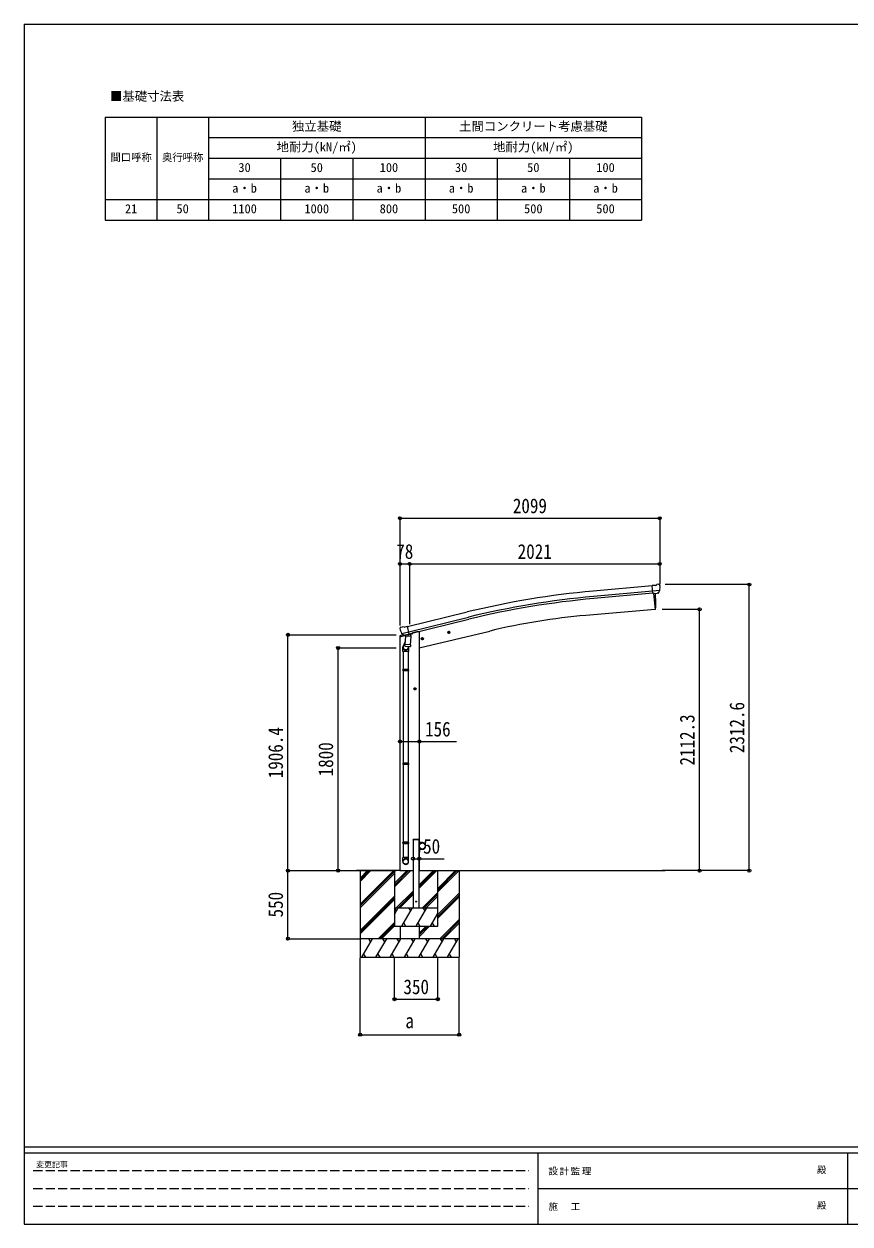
# Model space of a CAD drawing. Units: millimetres at full size, with parts at other scales. Extents: x -6988 to 7066, y -4877 to 4823.
# Drawn here: x -6988 to -314, y -4877 to 4823 of the extents above; entities that cross this region are included whole.
import ezdxf
from ezdxf.enums import TextEntityAlignment as Align

# ---------------------------------------------------------------- set-up
doc = ezdxf.new("R2010")
doc.units = ezdxf.units.MM
doc.header["$LTSCALE"] = 25
doc.header["$PDMODE"] = 32
doc.header["$PDSIZE"] = 25
doc.linetypes.add('DASHED3', pattern=[4, 3, -1])
for name, color, linetype, lineweight in [('0-0_0', 7, 'Continuous', 9), ('0-1_本体', 4, 'Continuous', 9), ('0-2_部品', 7, 'Continuous', 9), ('0-4_TABLE1', 3, 'Continuous', 9), ('0-5_DIM1', 3, 'Continuous', 9), ('0-A_寸法', 6, 'Continuous', 9), ('1-0_FRAME', 7, 'Continuous', 18), ('F-0_240', 7, 'Continuous', 9)]:
    doc.layers.add(name, color=color, linetype=linetype, lineweight=lineweight)
doc.styles.add('ＭＳ ゴシック', font='')
doc.styles.get('ＭＳ ゴシック').set_extended_font_data('MS Gothic')

msp = doc.modelspace()

# ---------------------------------------------------------------- linework, layer by layer
at = {"layer": '0-0_0'}
for p, q in [((-3949.88, -2021.05), (-4300.18, -2021.05)), ((-4272.13, -2021.05), (-4272.13, -2721.05)), ((-4272.13, -2292.56), (-4000.62, -2021.05)), ((-4272.13, -2080.42), (-4212.76, -2021.05)), ((-4272.13, -2094.57), (-4198.61, -2021.05)), ((-4272.13, -2108.71), (-4184.47, -2021.05)), ((-4272.13, -2306.7), (-3994.38, -2028.95)), ((-3994.38, -2021.05), (-3994.38, -2471.06)), ((-3994.38, -2123.4), (-3892.03, -2021.05)), ((-3994.38, -2137.54), (-3877.88, -2021.05)), ((-3994.38, -2151.69), (-3863.74, -2021.05)), ((-3950.38, -2021.05), (-3844.38, -2021.05)), ((-3794.38, -2021.05), (-1806.54, -2021.05)), ((-3794.38, -2163.82), (-3651.61, -2021.05)), ((-3794.38, -2149.68), (-3665.75, -2021.05)), ((-3794.38, -2135.54), (-3679.89, -2021.05)), ((-3644.38, -2471.06), (-3644.38, -2021.05)), ((-3644.38, -2192.57), (-3472.86, -2021.05)), ((-3644.38, -2164.28), (-3501.15, -2021.05)), ((-3644.38, -2178.43), (-3487, -2021.05)), ((-3472.13, -2021.05), (-3472.13, -2721.05)), ((-4272.13, -2320.84), (-3994.38, -2043.09)), ((-4272.13, -2504.69), (-3994.38, -2226.94)), ((-3979.9, -2321.06), (-3844.38, -2185.53)), ((-3965.76, -2321.06), (-3844.38, -2199.68)), ((-3951.61, -2321.06), (-3844.38, -2213.82)), ((-3767.76, -2321.06), (-3644.38, -2197.67)), ((-3753.62, -2321.06), (-3644.38, -2211.81)), ((-3739.48, -2321.06), (-3644.38, -2225.95)), ((-3644.38, -2376.41), (-3472.13, -2204.17)), ((-3644.38, -2390.56), (-3472.13, -2218.31)), ((-4272.13, -2518.83), (-3994.38, -2241.08)), ((-4272.13, -2532.97), (-3994.38, -2255.22)), ((-3994.38, -2374.17), (-3963.71, -2321.05)), ((-3994.38, -2321.06), (-3644.38, -2321.06)), ((-3978.71, -2347.04), (-3993.71, -2321.06)), ((-3934.84, -2471.05), (-3848.24, -2321.05)), ((-3863.24, -2347.04), (-3878.24, -2321.06)), ((-3819.37, -2471.05), (-3732.77, -2321.06)), ((-3747.77, -2347.04), (-3762.77, -2321.05)), ((-3644.38, -2404.7), (-3472.13, -2232.45)), ((-3703.9, -2471.05), (-3644.38, -2367.95)), ((-3626.88, -2571.05), (-3472.13, -2416.3)), ((-4126.36, -2571.05), (-3994.38, -2439.07)), ((-4112.22, -2571.05), (-3994.38, -2453.21)), ((-4098.08, -2571.05), (-3994.38, -2467.35)), ((-3994.38, -2471.06), (-3644.38, -2471.06)), ((-3949.88, -2471.06), (-3949.88, -2571.05)), ((-3919.84, -2445.08), (-3904.84, -2471.05)), ((-3804.37, -2445.07), (-3789.37, -2471.05)), ((-3794.38, -2471.06), (-3794.38, -2571.05)), ((-3794.38, -2526.41), (-3739.02, -2471.06)), ((-3794.38, -2540.56), (-3724.87, -2471.06)), ((-3794.38, -2554.7), (-3710.73, -2471.06)), ((-3688.9, -2445.07), (-3673.9, -2471.05)), ((-3612.74, -2571.05), (-3472.13, -2430.44)), ((-3598.6, -2571.05), (-3472.13, -2444.58)), ((-3472.13, -2571.05), (-4272.13, -2571.05)), ((-4259.42, -2721.05), (-4172.82, -2571.05)), ((-4187.82, -2597.04), (-4202.82, -2571.05)), ((-4143.95, -2721.05), (-4057.35, -2571.05)), ((-4072.35, -2597.04), (-4087.35, -2571.05)), ((-4028.48, -2721.05), (-3941.88, -2571.05)), ((-3956.88, -2597.04), (-3971.88, -2571.05)), ((-3913.01, -2721.05), (-3826.41, -2571.05)), ((-3841.41, -2597.04), (-3856.41, -2571.05)), ((-3797.54, -2721.05), (-3710.94, -2571.05)), ((-3725.94, -2597.04), (-3740.94, -2571.05)), ((-3682.07, -2721.05), (-3595.47, -2571.05)), ((-3625.47, -2571.05), (-3610.47, -2597.04)), ((-3566.6, -2721.05), (-3480, -2571.05)), ((-3510, -2571.05), (-3495, -2597.04)), ((-4244.42, -2695.07), (-4229.42, -2721.05)), ((-4128.95, -2695.07), (-4113.95, -2721.05)), ((-4013.48, -2695.07), (-3998.48, -2721.05)), ((-3898.01, -2695.07), (-3883.01, -2721.05)), ((-3782.54, -2695.08), (-3767.54, -2721.05)), ((-3667.07, -2695.08), (-3652.07, -2721.05)), ((-3551.6, -2695.08), (-3536.6, -2721.05)), ((-4272.13, -2721.05), (-3472.13, -2721.05))]:
    msp.add_line(p, q, dxfattribs=at)
at = {"layer": '0-1_本体'}
for p, q in [((-1913.06, 281.29), (-2389.99, 238.24)), ((-1909.35, 238.45), (-2386.13, 195.46)), ((-1907.82, 221.48), (-2384.6, 178.48)), ((-1900.67, 218.85), (-1889.51, 91.24)), ((-3889.85, -47.47), (-3406.93, 69.84)), ((-3879.83, -89.23), (-3396.79, 28.1)), ((-3875.85, -105.8), (-3392.76, 11.53)), ((-1889.51, 91.24), (-2447.38, 42.44)), ((-3794.48, -221.08), (-3223.01, -83.88)), ((-3794.13, -91.42), (-3794.13, -2020.8)), ((-3950.13, -131.01), (-3950.13, -2021.3))]:
    msp.add_line(p, q, dxfattribs=at)
msp.add_lwpolyline([(-3794.13, -91.42), (-3814.13, -91.42), (-3847.63, -99.47)], dxfattribs=at)
for centre, radius, start, end in [((-1765.39, -6688.21), 6954.55, 95.15276, 103.65276), ((-1765.39, -6688.21), 6911.6, 95.15276, 103.65276), ((-1765.39, -6688.21), 6894.55, 95.15276, 103.65276), ((-1985.27, -5239.44), 5302.05, 95, 103.5)]:
    msp.add_arc(centre, radius, start, end, dxfattribs=at)
at = {"layer": '0-2_部品'}
for p, q in [((-1886.63, 285.23), (-1874.91, 292)), ((-1860.01, 293.59), (-1873.67, 292.39)), ((-1850.87, 287.83), (-1856.36, 292.44)), ((-1886.63, 285.23), (-1913.2, 282.91)), ((-1907.54, 218.25), (-1913.2, 282.91)), ((-1850.34, 242.95), (-1909.25, 237.79)), ((-1897.58, 219.12), (-1907.54, 218.25)), ((-1900.67, 218.85), (-1889.51, 91.25)), ((-1863.97, 222.06), (-1871.68, 221.39)), ((-1861.59, 223.46), (-1850.65, 242.4)), ((-1849.81, 285.79), (-1849.69, 284.45)), ((-1889.51, 91.25), (-1887.45, 91.5)), ((-3951.32, -62.99), (-3951.05, -64.14)), ((-3947.1, -54.42), (-3950.96, -60.71)), ((-3944.01, -52.17), (-3930.83, -49)), ((-3937.27, -103.3), (-3879.76, -89.49)), ((-3916.27, -51.68), (-3929.53, -48.98)), ((-3916.27, -51.68), (-3890.34, -45.45)), ((-3565.64, -97.24), (-3546.2, -92.57)), ((-3561.09, -89.46), (-3563.22, -96.65)), ((-3553.79, -87.71), (-3561.09, -89.46)), ((-3553.59, -104.63), (-3558.25, -85.18)), ((-3548.62, -93.15), (-3553.79, -87.71)), ((-3550.75, -100.35), (-3548.62, -93.15)), ((-3952.45, -131.33), (-3909.75, -121.07)), ((-3952.45, -124.44), (-3952.45, -131.33)), ((-3923.94, -115.23), (-3950.15, -121.52)), ((-3920.42, -118.21), (-3936.79, -103.72)), ((-3908.82, -167.73), (-3923.52, -206.28)), ((-3917.71, -118.78), (-3910.19, -116.97)), ((-3916.87, -118.67), (-3915.34, -118.3)), ((-3915.34, -118.3), (-3878.64, -109.49)), ((-3913.5, -118.53), (-3913.56, -119.27)), ((-3912.8, -120.31), (-3886.99, -126.75)), ((-3911.41, -204.96), (-3910.54, -192.5)), ((-3905.88, -125.66), (-3910.56, -192.5)), ((-3864.87, -195.69), (-3910.56, -192.5)), ((-3860.19, -128.85), (-3905.88, -125.66)), ((-3904.11, -122.48), (-3904.34, -125.77)), ((-3884.59, -111.32), (-3885.61, -125.92)), ((-3878.64, -109.49), (-3877.11, -109.12)), ((-3875.55, -107.02), (-3874.61, -107.09)), ((-3874.61, -107.09), (-3861.3, -122.4)), ((-3870.62, -111.68), (-3851.73, -107.14)), ((-3864.87, -195.69), (-3860.19, -128.85)), ((-3861.3, -122.4), (-3861.74, -128.75)), ((-3847.9, -98.97), (-3847.9, -102.28)), ((-3779.56, -148.59), (-3760.12, -143.93)), ((-3775.01, -140.82), (-3777.14, -148.01)), ((-3767.71, -139.06), (-3775.01, -140.82)), ((-3767.51, -155.98), (-3772.18, -136.54)), ((-3762.54, -144.51), (-3767.71, -139.06)), ((-3764.67, -151.7), (-3762.54, -144.51)), ((-3926.89, -248.36), (-3926.89, -214.01)), ((-3880.89, -248.36), (-3926.89, -248.36)), ((-3924.89, -248.36), (-3924.89, -395.06)), ((-3911.02, -206.32), (-3911.02, -206.32)), ((-3909.57, -207.1), (-3867.87, -210.02)), ((-3879.49, -209.2), (-3884.03, -220.53)), ((-3882.89, -248.36), (-3882.89, -395.06)), ((-3880.89, -213.71), (-3880.89, -248.36)), ((-3864.88, -195.69), (-3865.77, -208.39)), ((-3926.89, -397.06), (-3925.89, -395.06)), ((-3880.89, -397.06), (-3926.89, -397.06)), ((-3880.89, -405.06), (-3926.89, -405.06)), ((-3881.89, -395.06), (-3925.89, -395.06)), ((-3881.89, -407.06), (-3925.89, -407.06)), ((-3924.89, -407.06), (-3924.89, -1151.25)), ((-3882.89, -407.06), (-3882.89, -1151.25)), ((-3880.89, -397.06), (-3881.89, -395.06)), ((-3880.89, -405.06), (-3881.89, -407.06)), ((-3880.89, -397.06), (-3880.89, -405.06)), ((-3818.38, -551.17), (-3838.38, -551.17)), ((-3828.38, -543.67), (-3834.88, -547.42)), ((-3834.88, -547.42), (-3834.88, -554.93)), ((-3834.88, -554.93), (-3828.38, -558.68)), ((-3828.38, -561.17), (-3828.38, -541.17)), ((-3821.88, -547.42), (-3828.38, -543.67)), ((-3926.89, -1153.25), (-3925.89, -1151.25)), ((-3880.89, -1153.25), (-3926.89, -1153.25)), ((-3880.89, -1161.25), (-3926.89, -1161.25)), ((-3881.89, -1151.25), (-3925.89, -1151.25)), ((-3881.89, -1163.25), (-3925.89, -1163.25)), ((-3924.89, -1163.25), (-3924.89, -1913.44)), ((-3882.89, -1163.25), (-3882.89, -1913.44)), ((-3880.89, -1153.25), (-3881.89, -1151.25)), ((-3880.89, -1161.25), (-3881.89, -1163.25)), ((-3880.89, -1153.25), (-3880.89, -1161.25)), ((-3926.89, -1793.44), (-3925.89, -1791.44)), ((-3880.89, -1793.44), (-3926.89, -1793.44)), ((-3880.89, -1801.44), (-3926.89, -1801.44)), ((-3881.89, -1791.44), (-3925.89, -1791.44)), ((-3881.89, -1803.44), (-3925.89, -1803.44)), ((-3924.89, -1803.44), (-3924.89, -1913.44)), ((-3882.89, -1803.44), (-3882.89, -1913.44)), ((-3880.89, -1793.44), (-3881.89, -1791.44)), ((-3880.89, -1801.44), (-3881.89, -1803.44)), ((-3880.89, -1793.44), (-3880.89, -1801.44)), ((-3926.89, -1947.58), (-3926.89, -1913.44)), ((-3880.89, -1913.44), (-3926.89, -1913.44)), ((-3880.89, -1947.58), (-3880.89, -1913.44))]:
    msp.add_line(p, q, dxfattribs=at)
for points in [[(-1897.58, 219.12), (-1897.31, 219.05), (-1871.93, 221.27), (-1871.68, 221.39)], [(-1850.26, 243.58), (-1850.55, 242.59), (-1850.65, 242.4)], [(-3884.91, -110.9), (-3875.18, -108.57), (-3890.34, -45.45)], [(-3563.22, -96.65), (-3558.05, -102.1), (-3550.75, -100.35)], [(-3937.54, -102.72), (-3936.95, -103.57), (-3936.79, -103.72)], [(-3884.91, -110.9), (-3885.14, -111.05), (-3909.91, -117), (-3910.19, -116.97)], [(-3777.14, -148.01), (-3771.97, -153.46), (-3764.67, -151.7)], [(-3926.89, -397.06), (-3926.89, -405.06), (-3925.89, -407.06)], [(-3828.38, -558.68), (-3821.88, -554.93), (-3821.88, -547.42)], [(-3926.89, -1153.25), (-3926.89, -1161.25), (-3925.89, -1163.25)], [(-3926.89, -1793.44), (-3926.89, -1801.44), (-3925.89, -1803.44)]]:
    msp.add_lwpolyline(points, dxfattribs=at)
for centre, radius in [((-3555.92, -94.9), 8.5), ((-3555.92, -94.9), 7.7), ((-3555.92, -94.9), 6.5), ((-3769.84, -146.26), 8.5), ((-3769.84, -146.26), 7.7), ((-3769.84, -146.26), 6.5), ((-3828.38, -551.17), 8.5), ((-3828.38, -551.17), 7.7), ((-3828.38, -551.17), 6.5)]:
    msp.add_circle(centre, radius, dxfattribs=at)
at = {"layer": '0-2_部品', "color": 4}
msp.add_circle((-3819.38, -2271.05), 4, dxfattribs=at)
at = {"layer": '0-2_部品'}
for centre, radius, start, end in [((-1873.41, 289.4), 3, 95, 120), ((-1859.57, 288.6), 5, 50.00648, 94.99352), ((-2783.27, 147.06), 900, 356.63919, 4.64986), ((-2051.32, 266.81), 202.4, 353.4085, 5), ((-1887.82, 94.48), 3, 277, 356.63919), ((-3754.24, -16.89), 202.4, 193.5, 205.09125), ((-3942.84, -57.03), 5, 103.5, 148.5), ((-3930.13, -51.92), 3, 78.5, 103.5), ((-3949.45, -124.44), 3, 103.5, 180), ((-3916.99, -118.18), 0.5, 248.23754, 283.5), ((-3914, -118.5), 0.5, 356, 103.5), ((-3912.56, -119.34), 1, 176, 256), ((-3886.63, -125.78), 1.03, 250.03897, 351.96569), ((-3883.99, -111.4), 0.604, 100.59842, 172.20595), ((-3877.23, -108.64), 0.5, 283.5, 318.76246), ((-3852.9, -102.28), 5, 283.5, 0), ((-3896.89, -214.01), 30, 177.45142, 180), ((-3909.47, -205.13), 1.95, 175.04017, 217.47766), ((-3909.43, -205.11), 2, 217.40962, 266), ((-3867.73, -208.02), 2, 266, 349.46843)]:
    msp.add_arc(centre, radius, start, end, dxfattribs=at)
for centre, major_axis, ratio, start_param, end_param in [((-1845.48, 289.84), (-15.35, 3.44), 0.101033, 5.9751426, 5.9753737), ((-1864.24, 225.05), (1.62, -2.54), 0.997631, 5.8041905, 5.8929484), ((-1864.31, 225.16), (-3.5, 2.17), 0.650902, 2.1145521, 2.1873627), ((-1864.19, 224.97), (1.62, -2.54), 0.997631, 5.965759, 6.7621801), ((-1852.81, 285.54), (2.71, -1.31), 0.997474, 0.5366567, 1.3225652), ((-3948.4, -62.28), (-1.57, -2.57), 0.99628, 4.712389, 5.4996506), ((-3918.43, -115.95), (-0.73, -2.92), 0.997631, 5.8041905, 6.6006116), ((-3918.37, -115.73), (2.63, 3.16), 0.650902, 4.0958226, 4.1686332), ((-3918.4, -115.85), (-0.73, -2.92), 0.997631, 0.3902369, 0.4789948), ((-3903.89, -213.71), (23, 0), 0.996195, 2.3585569, 6.3253237), ((-3903.89, -213.71), (21, 0), 0.996195, 2.7786684, 5.9512394), ((-3903.89, -1945.84), (-23, 0), 0.996195, 3.1415927, 6.2831853), ((-3903.89, -1947.58), (-23, 0), 0.996195, 3.1415927, 6.2831853), ((-3903.89, -1947.58), (0, -23.43), 0.981806, 4.712389, 7.8539816)]:
    msp.add_ellipse(centre, major_axis=major_axis, ratio=ratio, start_param=start_param, end_param=end_param, dxfattribs=at)
msp.add_ellipse((-3903.89, -1947.58), major_axis=(21, 0), ratio=0.996195, dxfattribs=at)
at = {"layer": '0-4_TABLE1'}
for p, q in [((-3844.68, -1771.05), (-3844.57, -1769)), ((-3794.08, -1771.05), (-3844.68, -1771.05)), ((-3795.18, -1768.05), (-3843.57, -1768.05)), ((-3794.38, -1771.05), (-3792.38, -1771.05)), ((-3794.38, -1771.05), (-3794.38, -1793.75)), ((-3794.08, -1771.05), (-3794.18, -1769)), ((-3792.38, -1793.75), (-3792.38, -1771.05)), ((-3769.38, -1793.75), (-3792.38, -1793.75)), ((-3792.38, -1795.75), (-3769.38, -1795.75)), ((-3794.38, -1871.05), (-3794.38, -1848.35)), ((-3794.38, -1871.05), (-3792.38, -1871.05)), ((-3792.38, -1846.35), (-3769.38, -1846.35)), ((-3792.38, -1848.35), (-3792.38, -1871.05)), ((-3769.38, -1848.35), (-3792.38, -1848.35))]:
    msp.add_line(p, q, dxfattribs=at)
msp.add_circle((-3769.38, -1821.05), 25, dxfattribs=at)
for centre, radius, start, end in [((-3843.57, -1769.05), 1, 90, 176.99994), ((-3795.18, -1769.05), 1, 3.00011, 90), ((-3792.38, -1793.75), 2, 180, 270), ((-3769.38, -1821.05), 27.3, 270, 90), ((-3769.38, -1821.05), 25.3, 270, 90), ((-3792.38, -1848.35), 2, 90, 180)]:
    msp.add_arc(centre, radius, start, end, dxfattribs=at)
at = {"layer": '0-5_DIM1'}
for p, q in [((-3844.38, -1771.05), (-3844.38, -2321.06)), ((-3794.38, -1771.05), (-3844.38, -1771.05)), ((-3794.38, -2321.06), (-3794.38, -1771.05))]:
    msp.add_line(p, q, dxfattribs=at)
at = {"layer": '0-A_寸法'}
for p, q in [((-3950.08, 827.76), (-3950.08, 458.76)), ((-3950.08, 827.76), (-1851.13, 827.76)), ((-1851.13, 827.76), (-1851.13, 458.76)), ((-3950.08, 458.76), (-3872.13, 458.76)), ((-3950.08, 458.76), (-3950.08, -38.55)), ((-3872.13, 458.76), (-3872.13, -28.11)), ((-3872.13, 458.76), (-1851.13, 458.76)), ((-1851.13, 458.76), (-1851.13, 294.33)), ((-1127.5, 291.59), (-1806.54, 291.59)), ((-1127.5, -2021.05), (-1127.5, 291.59)), ((-1529.3, 91.24), (-1830.72, 91.24)), ((-1529.3, -2021.05), (-1529.3, 91.24)), ((-4854.96, -2021.05), (-4854.96, -114.68)), ((-4854.96, -114.68), (-3979.66, -114.68)), ((-4449.41, -221.08), (-3979.66, -221.08)), ((-4449.41, -2021.05), (-4449.41, -221.08)), ((-3950.13, -977.15), (-3794.13, -977.15)), ((-3794.13, -977.15), (-3494.13, -977.15)), ((-3844.38, -1924.37), (-3794.38, -1924.37)), ((-3794.38, -1924.37), (-3594.38, -1924.37)), ((-4854.96, -2021.05), (-4272.13, -2021.05)), ((-4854.96, -2571.05), (-4854.96, -2021.05)), ((-4449.41, -2021.05), (-3979.66, -2021.05)), ((-1529.3, -2021.05), (-1830.72, -2021.05)), ((-1127.5, -2021.05), (-1806.54, -2021.05)), ((-4854.96, -2571.05), (-4272.13, -2571.05)), ((-4272.13, -3347.29), (-4272.13, -2724.99)), ((-3994.06, -3060.08), (-3994.06, -2724.99)), ((-3644.03, -3060.08), (-3644.03, -2724.99)), ((-3472.13, -3347.29), (-3472.13, -2724.99)), ((-3994.06, -3060.08), (-3644.03, -3060.08)), ((-4272.13, -3347.29), (-3472.13, -3347.29))]:
    msp.add_line(p, q, dxfattribs=at)
for p in [(-3950.08, 827.76), (-1851.13, 827.76), (-3950.08, 458.76), (-3872.13, 458.76), (-1851.13, 458.76), (-1127.5, 291.59), (-1529.3, 91.24), (-4854.96, -114.68), (-4449.41, -221.08), (-3950.13, -977.15), (-3794.13, -977.15), (-3844.38, -1924.37), (-3794.38, -1924.37), (-4854.96, -2021.05), (-4449.41, -2021.05), (-1529.3, -2021.05), (-1127.5, -2021.05), (-4854.96, -2571.05), (-3994.06, -3060.08), (-3644.03, -3060.08), (-4272.13, -3347.29), (-3472.13, -3347.29)]:
    msp.add_point(p, dxfattribs=at)
at = {"layer": '1-0_FRAME'}
for p, q in [((-6330.85, 4070.8), (-6330.85, 3237.47)), ((-6330.85, 4070.8), (-1997.52, 4070.8)), ((-5914.18, 4070.8), (-5914.18, 3237.47)), ((-3747.52, 4070.8), (-3747.52, 3237.47)), ((-5497.52, 3904.13), (-1997.52, 3904.13)), ((-5497.52, 3737.47), (-1997.52, 3737.47)), ((-3164.18, 3737.47), (-3164.18, 3237.47)), ((-5497.52, 3570.8), (-1997.52, 3570.8)), ((-6330.85, 3404.13), (-5497.52, 3404.13)), ((-5497.52, 3404.13), (-1997.52, 3404.13)), ((-6330.85, 3237.47), (-5914.18, 3237.47)), ((-5914.18, 3237.47), (-3747.52, 3237.47)), ((-3747.52, 3237.47), (-2580.85, 3237.47)), ((-2580.85, 3237.47), (-1997.52, 3237.47))]:
    msp.add_line(p, q, dxfattribs=at)
for points in [[(-5497.52, 4070.8), (-5497.52, 3904.13), (-5497.52, 3404.13), (-5497.52, 3237.47)], [(-1997.52, 4070.8), (-1997.52, 3570.8), (-1997.52, 3237.47)], [(-4914.18, 3737.47), (-4914.18, 3570.8), (-4914.18, 3237.47)], [(-4330.85, 3737.47), (-4330.85, 3570.8), (-4330.85, 3237.47)], [(-2580.85, 3737.47), (-2580.85, 3404.13), (-2580.85, 3237.47)]]:
    msp.add_lwpolyline(points, dxfattribs=at)
at = {"layer": 'F-0_240', "color": 5}
for p, q in [((-6987.88, 4822.79), (-6987.88, -4877.21)), ((-6987.88, 4822.79), (6712.12, 4822.79)), ((-6987.88, -4252.21), (6712.12, -4252.21)), ((-6987.88, -4302.21), (4489.82, -4302.21)), ((-2835.18, -4302.21), (-2835.18, -4877.21)), ((-335.18, -4302.21), (-335.18, -4877.21)), ((-2835.18, -4589.71), (2289.82, -4589.71)), ((-6987.88, -4877.21), (6712.12, -4877.21))]:
    msp.add_line(p, q, dxfattribs=at)
at = {"layer": 'F-0_240', "color": 4, "linetype": 'DASHED3'}
for p, q in [((-6912.88, -4445.96), (-2910.18, -4445.96)), ((-6912.88, -4589.71), (-2910.18, -4589.71)), ((-6912.88, -4733.46), (-2910.18, -4733.46))]:
    msp.add_line(p, q, dxfattribs=at)

# ---------------------------------------------------------------- texts
at = {"layer": '0-A_寸法', "color": 7, "style": 'ＭＳ ゴシック', "width": 0.85}
for s, p in [('2099', (-3038.1, 832.76)), ('78', (-3979.85, 463.76)), ('2021', (-2999.13, 463.76)), ('156', (-3747.25, -972.15)), ('50', (-3763.13, -1919.37)), ('350', (-3922.17, -3055.08)), ('a', (-3906.5, -3330.29))]:
    msp.add_text(s, height=119.1, dxfattribs=at).set_placement(p, align=Align.BOTTOM_LEFT)
for s, p in [('2312.6', (-1132.5, -1070.98)), ('2112.3', (-1534.3, -1171.16)), ('1906.4', (-4859.96, -1274.12)), ('1800', (-4454.41, -1258.57)), ('550', (-4859.96, -2399.18))]:
    msp.add_text(s, height=119.1, rotation=90, dxfattribs=at).set_placement(p, align=Align.BOTTOM_LEFT)
at = {"layer": '1-0_FRAME', "style": 'ＭＳ ゴシック'}
for s, height, p in [('■基礎寸法表', 73.31, (-6293.1, 4180.33)), ('独立基礎', 73.31, (-4822.52, 3937.47)), ('土間コンクリート考慮基礎', 73.31, (-3472.52, 3937.47)), ('間口呼称', 61.09, (-6289.18, 3695.8)), ('奥行呼称', 61.09, (-5872.52, 3695.8)), ('地耐力(kN/㎡)', 73.31, (-4947.52, 3770.8)), ('地耐力(kN/㎡)', 73.31, (-3197.52, 3770.8)), ('30', 73.31, (-5255.85, 3604.13)), ('50', 73.31, (-4672.52, 3604.13)), ('100', 73.31, (-4114.18, 3604.13)), ('30', 73.31, (-3505.85, 3604.13)), ('50', 73.31, (-2922.52, 3604.13)), ('100', 73.31, (-2364.18, 3604.13)), ('a・b', 73.31, (-5305.85, 3437.47)), ('a・b', 73.31, (-4722.52, 3437.47)), ('a・b', 73.31, (-4139.18, 3437.47)), ('a・b', 73.31, (-3555.85, 3437.47)), ('a・b', 73.31, (-2972.52, 3437.47)), ('a・b', 73.31, (-2389.18, 3437.47)), ('21', 73.31, (-6172.52, 3270.8)), ('50', 73.31, (-5755.85, 3270.8)), ('1100', 73.31, (-5305.85, 3270.8)), ('1000', 73.31, (-4722.52, 3270.8)), ('800', 73.31, (-4114.18, 3270.8)), ('500', 73.31, (-3530.85, 3270.8)), ('500', 73.31, (-2947.52, 3270.8)), ('500', 73.31, (-2364.18, 3270.8))]:
    msp.add_text(s, height=height, dxfattribs=at).set_placement(p, align=Align.BOTTOM_LEFT)
at = {"layer": 'F-0_240', "style": 'ＭＳ ゴシック'}
for s, height, p in [('変更記事', 45.82, (-6890.19, -4433.46)), ('殿', 54.99, (-581.6, -4483.46)), ('殿', 54.99, (-581.6, -4770.96))]:
    msp.add_text(s, height=height, dxfattribs=at).set_placement(p, align=Align.BOTTOM_LEFT)
at = {"layer": 'F-0_240', "char_height": 54.99, "attachment_point": 7, "style": 'ＭＳ ゴシック'}
for s, insert in [('\\T1.17;設計監理', (-2750.74, -4483.46)), ('\\T1.17;施\u3000工', (-2750.74, -4770.96))]:
    msp.add_mtext(s, dxfattribs=dict(at, insert=insert))

doc.saveas('drawing.dxf')
